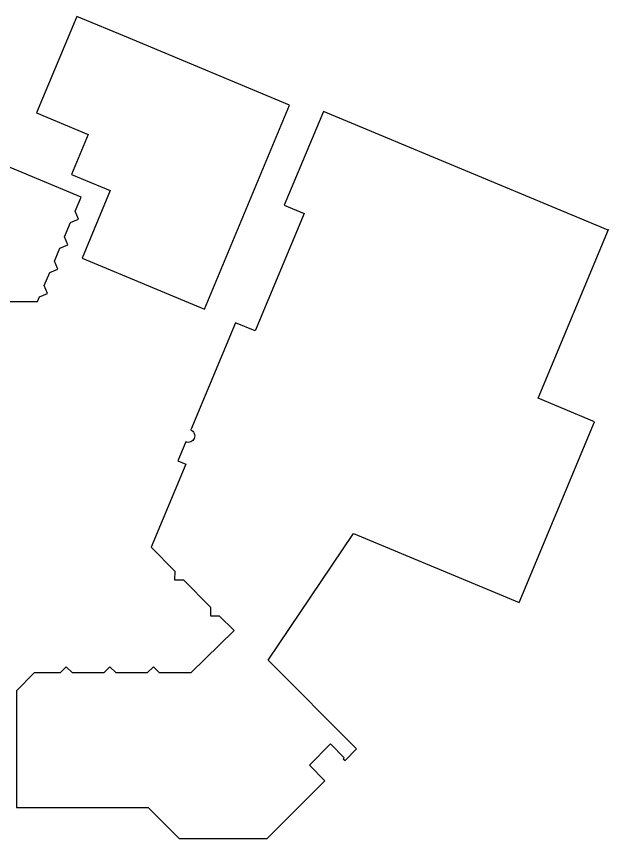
# Model space of a CAD drawing. Header units: inches. Extents: x -2145 to 3863, y -18008 to 4650.
# Drawn here: x 597 to 3863, y -18008 to -13474 of the extents above; entities that cross this region are included whole.
import ezdxf

# ---------------------------------------------------------------- set-up
doc = ezdxf.new("R2010")
doc.units = ezdxf.units.IN
doc.header["$LTSCALE"] = 48
doc.header["$MEASUREMENT"] = 0
doc.layers.add('CAFM_BLDG_OTLN', color=41, linetype='CONTINUOUS')

msp = doc.modelspace()

# ---------------------------------------------------------------- linework, layer by layer
at = {"layer": 'CAFM_BLDG_OTLN'}
msp.add_lwpolyline([(993.6, -14124.5), (901.3, -14346.1), (1114.5, -14434.9), (959.3, -14807.5), (1635.1, -15088.8), (2103.9, -13963.6), (1215.1, -13592.7), (930.3, -13474.1), (708.8, -14005.8), (993.6, -14124.5)], close=True, dxfattribs=at)
msp.add_lwpolyline([(3861.6, -14652.9), (2290.1, -13998.1), (2074.7, -14515), (2183.6, -14560.4), (1913.6, -15208.4), (1804.7, -15163), (1558.5, -15753.8, -1), (1530.8, -15820.3), (1487, -15925.5), (1531.3, -15944), (1340.6, -16401.7), (1470.8, -16532.6), (1469.3, -16582), (1518.8, -16580.7), (1668.4, -16731), (1666.8, -16780.4), (1716.3, -16779.1), (1797.8, -16860.9), (1558.6, -17094.5), (1386.5, -17094.4), (1352.6, -17060.5), (1318.6, -17094.5), (1146.6, -17094.5), (1112.6, -17060.5), (1078.6, -17094.5), (906.5, -17094.4), (872.6, -17060.5), (838.6, -17094.5), (695.6, -17094.5), (597.6, -17192.5), (597.6, -17836.5), (1324.8, -17836.5), (1495.6, -18007.9), (1979.7, -18007.9), (2298.2, -17689.3), (2212.8, -17603.6), (2330.2, -17486.2), (2405.7, -17562), (2400.1, -17567.7), (2409.9, -17577.6), (2473.6, -17514), (1986.3, -17024.6), (2455.8, -16325.2), (3370.1, -16706.1), (3785.4, -15709.2), (3475.3, -15580), (3863, -14649.5)], format="xyb", close=True, dxfattribs=at)
msp.add_lwpolyline([(402, -15047), (714, -15047), (724.9, -15021.1), (769.3, -15002.8), (750.9, -14958.4), (781, -14886.2), (825.5, -14867.9), (807.2, -14823.4), (837.2, -14751.4), (881.6, -14733.1), (863.3, -14688.6), (895.7, -14611.1), (940.1, -14592.8), (921.8, -14548.3), (954, -14471), (134.3, -14129.4)], dxfattribs=at)

doc.saveas('drawing.dxf')
